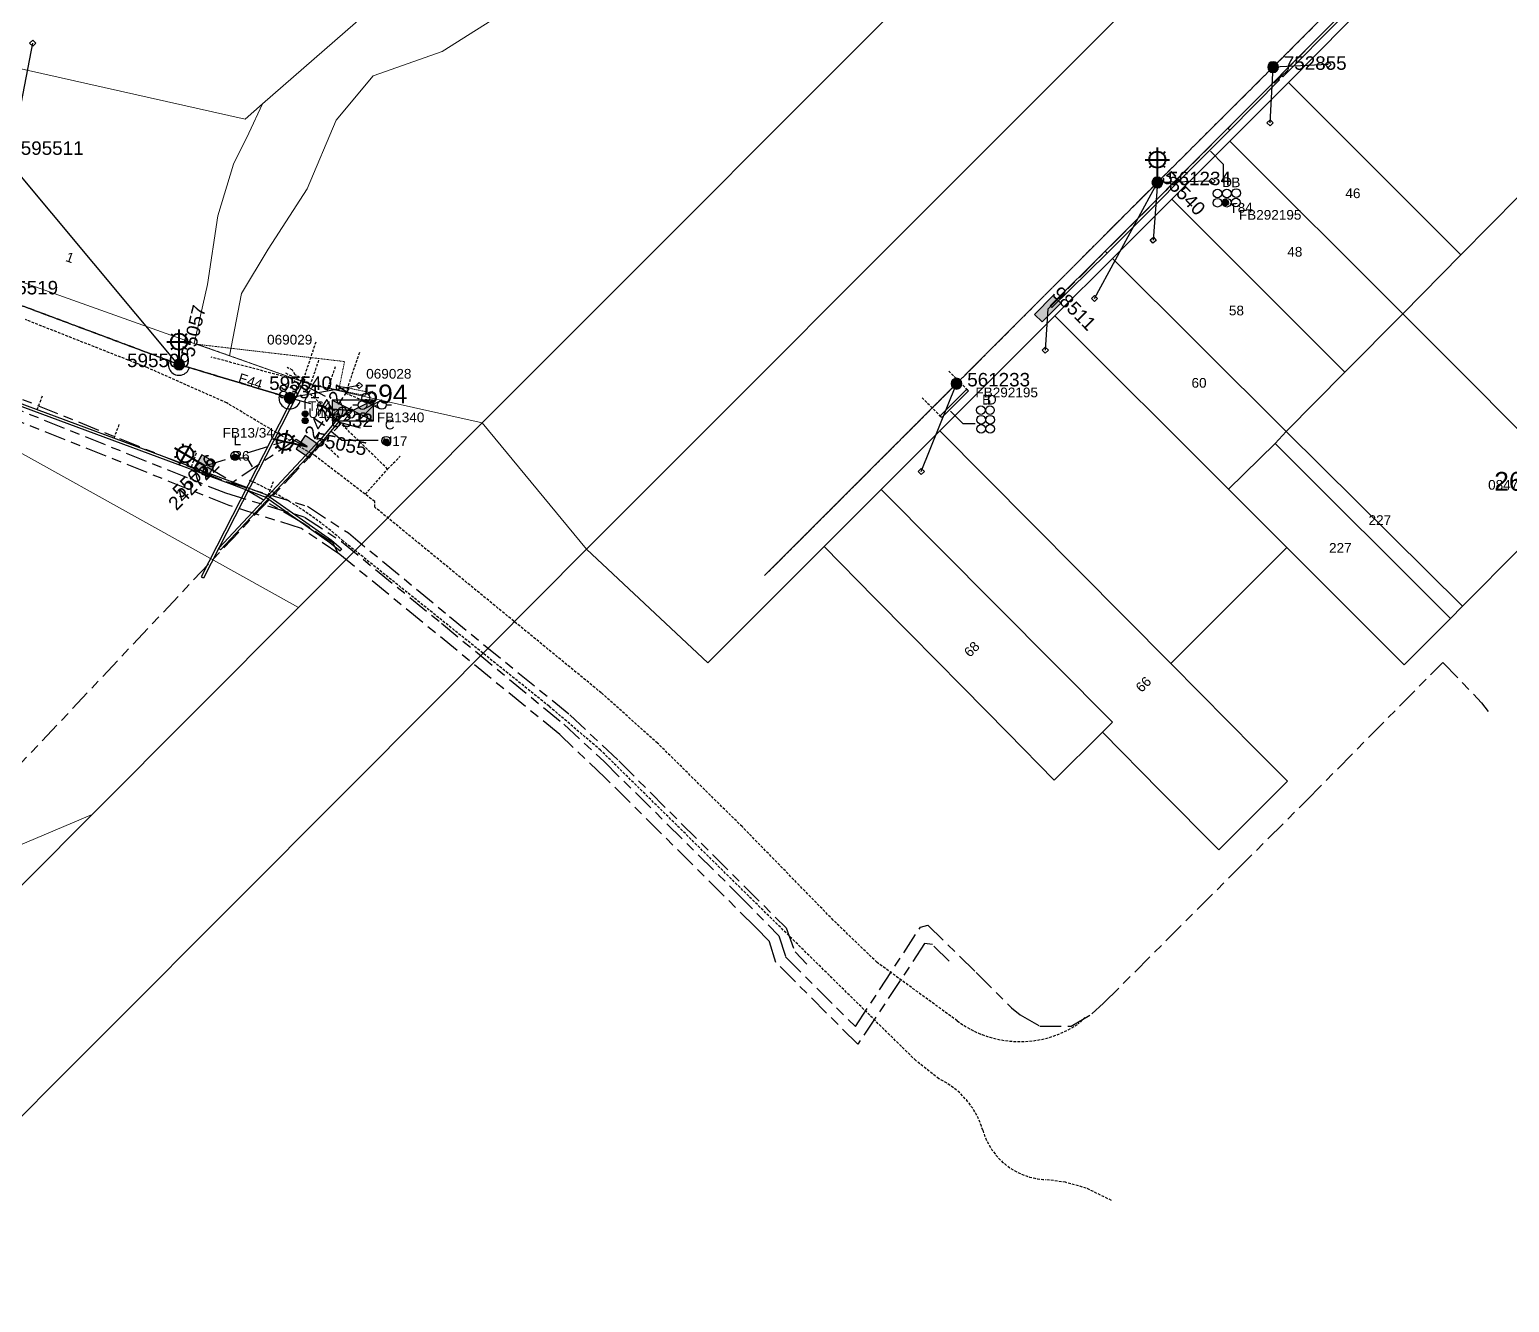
# Model space of a CAD drawing. Header units: metres. Extents: x 311347 to 316656, y 6252667 to 6255486.
# Drawn here: x 314381.4 to 314656, y 6254221.5 to 6254457.7 of the extents above; entities that cross this region are included whole.
import ezdxf
from ezdxf.enums import TextEntityAlignment as Align

# ---------------------------------------------------------------- set-up
doc = ezdxf.new("R2010")
doc.units = ezdxf.units.M
for name, pattern in [('Cable Exist OH', [1, 1, 0]), ('Cable Exist UG', [8.2, 4, -1.2, 1.8, -1.2]), ('DASHED', [0.75, 0.5, -0.25]), ('HIDDEN', [0.375, 0.25, -0.125]), ('HIDDEN2', [0.1875, 0.125, -0.0625])]:
    doc.linetypes.add(name, pattern=pattern)
doc.layers.get('0').update_dxf_attribs({"color": 6})
for name, color, linetype, lineweight in [('Cadastre Buildings_SP_EXT', 9, 'Continuous', 5), ('Cadastre Land Parcels_SP_EXT', 9, 'Continuous', 5), ('Cadastre Other Property_SP_EXT', 9, 'HIDDEN', 5), ('Cadastre Roads_SP_EXT', 7, 'Continuous', 5)]:
    doc.layers.add(name, color=color, linetype=linetype, lineweight=lineweight)
for name, color, linetype in [('Duct_SP_EXT', 7, 'Continuous'), ('Equip_HV_EXT', 7, 'Continuous'), ('Equip_LV_EXT', 7, 'Continuous'), ('Equip_SP_SL_EXT', 7, 'Continuous'), ('Mains_HV_EXT', 7, 'Continuous'), ('Mains_LV_EXT', 7, 'Continuous'), ('Mains_SL_EXT', 7, 'Continuous'), ('Services_SP_EXT', 7, 'Continuous'), ('Sub_SP_EXT', 7, 'Continuous'), ('SupportsOH_SP_TR_HV_LV_SL_EXT', 7, 'Continuous'), ('SupportsUG_SP_LV_EXT', 7, 'Continuous'), ('SupportsUG_SP_LV_SL_EXT', 7, 'Continuous'), ('Trench_SP_EXT', 7, 'Continuous')]:
    doc.layers.add(name, color=color, linetype=linetype)
doc.layers.add('UNKNOWN_FEATURES', color=1, linetype='DASHED', plot=False)
doc.styles.add('COLUMN_LABEL', font='arial.ttf')
doc.styles.add('iecARIAL', font='arial.ttf', dxfattribs={"height": 2})
doc.styles.add('POLE_LABEL', font='arial.ttf')
doc.styles.get("Standard").update_dxf_attribs({"font": 'arial.ttf'})
doc.styles.add('SWITCH_LABEL', font='arial.ttf', dxfattribs={"height": 2.5})

# ---------------------------------------------------------------- blocks, each defined once
blk = doc.blocks.new('SUB_PADMOUNT_EXT')
for points in [[(0, 0), (-3.84, 1.92), (-3.84, -1.92)], [(0, 0), (3.84, 1.92), (3.84, -1.92)]]:
    blk.add_hatch(color=256).paths.add_polyline_path(points)
for p, q in [((3.84, 1.92), (-3.84, -1.92)), ((-3.84, 1.92), (3.84, -1.92))]:
    blk.add_line(p, q)
blk.add_lwpolyline([(-3.84, -1.92), (3.84, -1.92), (3.84, 1.92), (-3.84, 1.92)], close=True)
for tag, height, flags, p in [('ASSET_NUM', 3.5, 8, (2, 2)), ('STREET_CODE', 0.2, 9, (1.5, 0)), ('CONSTRUCTED_VOLTAGE', 0.2, 9, (1.5, -0.2)), ('OPERATING_VOLTAGE', 0.2, 9, (1.5, -0.6)), ('ORIENTATION', 0.2, 9, (1.5, -0.8)), ('OWNED_BY', 0.2, 9, (1.5, -1)), ('OPERATED_BY', 0.2, 9, (1.5, -1.2)), ('SECONDARY_VOLTAGE', 0.2, 9, (1.5, -1.6)), ('STATE', 0.2, 9, (1.5, -1.8)), ('SUBSTATION_TYPE', 0.2, 9, (1.5, -2.2)), ('NO_PHASES', 0.2, 9, (1.5, -0.4)), ('MAINTAINED_BY', 0.2, 9, (1.5, -1.4)), ('PARENT', 0.2, 9, (1.5, -2)), ('USAGE', 0.2, 9, (1.5, -2.4)), ('LEGEND', 0.2, 9, (1.5, -2.6)), ('LOCATION', 0.2, 9, (1.5, -2.8)), ('STREETNAME', 0.2, 9, (1.5, -3)), ('SUBURB', 0.2, 9, (1.5, -3.2)), ('Z', 0.2, 1, (1.5, -3.6)), ('NOTES', 0.2, 9, (1.5, -3.4))]:
    blk.add_attdef(tag, text='', height=height, dxfattribs=dict(flags=flags)).set_placement(p, align=Align.MIDDLE_LEFT)
blk = doc.blocks.new('COLUMN_EXT')
blk.add_hatch(color=256).paths.add_polyline_path([(-1.49, 1.48), (-1.49, -1.49), (1.48, -1.49), (1.48, 1.48)])
blk.add_lwpolyline([(-1.49, -1.49), (1.48, -1.49), (1.48, 1.48), (-1.49, 1.48)], close=True)
for tag, height, style, flags, p in [('ASSET_NUM', 2.5, 'COLUMN_LABEL', 8, (2, 2)), ('STRUCTURE_PLANT_NUMBER', 0.2, 'POLE_LABEL', 9, (1.81, 0.03)), ('STREET_CODE', 0.2, 'COLUMN_LABEL', 9, (1.81, -0.2))]:
    blk.add_attdef(tag, text='', height=height, dxfattribs=dict(style=style, flags=flags)).set_placement(p, align=Align.MIDDLE_LEFT)
at = {"flags": 1}
blk.add_attdef('Z', (1.81, -2.35), '', height=0.2, dxfattribs=at)
at = {"flags": 9}
for tag, p in [('COLUMN_TYPE', (1.81, -0.4)), ('OWNED_BY', (1.81, -0.6)), ('STATE', (1.81, -0.8)), ('USAGE', (1.81, -1)), ('STREETNAME', (1.81, -1.6)), ('SUBURB', (1.81, -1.8)), ('LEGEND', (1.81, -1.2)), ('LOCATION', (1.81, -1.4)), ('NOTES', (1.81, -2))]:
    blk.add_attdef(tag, text='', height=0.2, dxfattribs=at).set_placement(p, align=Align.MIDDLE_LEFT)
blk = doc.blocks.new('PILLAR_EXT')
blk.add_hatch(color=256).paths.add_polyline_path([(-2.475, 0.99), (-2.475, -0.99), (2.475, -0.99), (2.475, 0.99)])
blk.add_lwpolyline([(-2.475, -0.99), (2.475, -0.99), (2.475, 0.99), (-2.475, 0.99)], close=True)
at = {"style": 'iecARIAL', "flags": 8}
blk.add_attdef('ASSET_NUM', (1.5, 3.5), '', height=2.5, dxfattribs=at)
for tag, p, flags in [('OWNED_BY', (0, -0.2), 9), ('STATE', (0, -0.4), 9), ('SUPPORT_TYPE', (0, -0.6), 9), ('STREETNAME', (0, -1.8), 9), ('SUBURB', (0, -2), 1), ('USAGE', (0, -0.8), 9), ('LEGEND', (0, -1), 9), ('LOCATION', (0, -1.2), 9), ('NOTES', (0, -1.4), 9), ('PARENT', (0, -1.6), 9)]:
    blk.add_attdef(tag, p, '', height=0.2, dxfattribs=dict(flags=flags))
blk = doc.blocks.new('DUCT_EXT')
blk.add_circle((0, 0.8), 0.8)
at = {"flags": 1}
blk.add_attdef('Z', (0, 0), '', height=0.2, dxfattribs=at)
at = {"flags": 9}
for tag, p in [('DUCT_CODE', (0, 0)), ('XSECT_TYPE', (0, -0.2)), ('STATE', (0, -0.6)), ('FB_REFERENCE', (0, -0.4)), ('NOTES', (0, -0.8))]:
    blk.add_attdef(tag, text='', height=0.2, dxfattribs=at).set_placement(p, align=Align.MIDDLE_LEFT)
blk = doc.blocks.new('SL_LANTERN_EXT')
at = {"lineweight": 40}
for p, q in [((-1.46, 5.68), (-1.06, 5.28)), ((0, 1.97), (0, 6.47)), ((1.46, 5.68), (1.06, 5.28)), ((-2.25, 4.22), (2.25, 4.22)), ((-1.46, 2.76), (-1.06, 3.16)), ((1.46, 2.76), (1.06, 3.16)), ((0, 0), (0, 2.72))]:
    blk.add_line(p, q, dxfattribs=at)
blk.add_circle((0, 4.22), 1.5, dxfattribs=at)
at = {"style": 'iecARIAL', "flags": 8}
blk.add_attdef('ASSET_NUM', (1.5, 1.5), '', height=2.5, dxfattribs=at)
for tag, p, height, flags in [('OPERATING_VOLTAGE', (0.98, -1.65), 0.2, 9), ('ORIENTATION', (0.98, -1.85), 0.2, 9), ('OWNED_BY', (0.98, -2.05), 0.2, 9), ('STATE', (0.98, -2.25), 0.2, 9), ('CONSTRUCTED_VOLTAGE', (0.98, -0.65), 0.2, 9), ('CONTROL_TYPE', (0.98, -0.85), 0.2, 9), ('LANTERN_PURPOSE', (0.98, -1.05), 0.2, 9), ('LANTERN_TYPE', (0.98, -1.25), 0.2, 9), ('NO_PHASES', (0.98, -1.45), 0.2, 9), ('USAGE', (0.98, -2.45), 0.2, 9), ('CEXIST', (0.98, -2.65), 0.2, 9), ('CNEW', (0.98, -2.85), 0.2, 9), ('LNUMBER', (2.18, -3.25), 2.5, 8), ('CNUMBER', (0.98, -3.05), 0.2, 9), ('CREMOVE', (0.98, -3.25), 0.2, 9), ('CREPLACE', (0.98, -3.45), 0.2, 9), ('LKINGHEIGHT', (0.98, -3.65), 0.2, 9), ('LBRACKET', (0.98, -3.85), 0.2, 9), ('LBRACKETVOCAB', (0.98, -4.05), 0.2, 9), ('LCATEGORY', (0.98, -4.25), 0.2, 9), ('LCHARGE1', (0.98, -4.45), 0.2, 9), ('LCHARGE1PERCENT', (0.98, -4.65), 0.2, 9), ('LCHARGE2', (0.98, -4.85), 0.2, 9), ('LCHARGE2PERCENT', (0.98, -5.05), 0.2, 9), ('LCHARGE3', (0.98, -5.25), 0.2, 9), ('LCHARGE3PERCENT', (0.98, -5.45), 0.2, 9), ('LEXIST', (0.98, -5.65), 0.2, 9), ('LLAMP', (0.98, -5.85), 0.2, 9), ('LLAMPVOCAB', (0.98, -6.05), 0.2, 9), ('LMAST', (0.98, -6.25), 0.2, 9), ('LMASTVOCAB', (0.98, -6.45), 0.2, 9), ('LNEW', (0.98, -6.65), 0.2, 9), ('LANTNUMBER', (0.98, -6.85), 0.2, 9), ('LOUTREACH', (0.98, -7.25), 0.2, 9), ('LOUTREACHVOCAB', (0.98, -7.45), 0.2, 9), ('LRATECODE', (0.98, -7.65), 0.2, 9), ('LREMOVE', (0.98, -7.85), 0.2, 9), ('LREPLACE', (0.98, -8.05), 0.2, 9), ('LTYPE', (0.98, -8.25), 0.2, 9), ('STREETNAME', (0.98, -9.25), 0.2, 9), ('SUBURB', (0.98, -9.45), 0.2, 1), ('LTYPEVOCAB', (0.98, -8.45), 0.2, 9), ('LEGEND', (0.98, -8.65), 0.2, 9), ('LOCATION', (0.98, -8.85), 0.2, 9), ('NOTES', (0.98, -9.05), 0.2, 9)]:
    blk.add_attdef(tag, p, '', height=height, dxfattribs=dict(flags=flags))
blk = doc.blocks.new('CCP_EXT')
blk.add_wipeout([(0, 0.57), (0.57, 0), (0, -0.57), (-0.57, 0)])
blk.add_lwpolyline([(-0.57, 0), (0, 0.57), (0.57, 0), (0, -0.57), (-0.57, 0)])
at = {"flags": 1}
blk.add_attdef('Z', (0, 0), '', height=0.2, dxfattribs=at)
at = {"flags": 9}
for tag, p in [('CCP_TYPE', (0, 0)), ('CONSTRUCTED_VOLTAGE', (0, -0.2)), ('OPERATING_VOLTAGE', (0, -0.6)), ('ORIENTATION', (0, -0.8)), ('OWNED_BY', (0, -1)), ('STATE', (0, -1.8)), ('NO_PHASES', (0, -0.4)), ('USAGE', (0, -1.2)), ('LEGEND', (0, -1.4)), ('LIFE_SUPPORT', (0, -1.6)), ('NOTES', (0, -2))]:
    blk.add_attdef(tag, text='', height=0.2, dxfattribs=at).set_placement(p, align=Align.MIDDLE_LEFT)
blk = doc.blocks.new('POLE_EXT')
blk.add_hatch(color=256).paths.add_polyline_path([(-1, 0, 1), (1, 0, 1)])
blk.add_lwpolyline([(-1, 0, 1), (1, 0, 1)], format="xyb", close=True)
for tag, height, flags, p in [('pNumber', 2.5, 8, (-17.84, 2.07)), ('OWNED_BY', 0.2, 9, (1.35, -0.4)), ('SPECIAL_USE', 0.2, 9, (1.35, -0.8)), ('STATE', 0.2, 9, (1.35, -1)), ('cLV', 0.2, 9, (1.35, -1.4)), ('hDepth', 0.2, 9, (1.35, -1.6)), ('hDia', 0.2, 9, (1.35, -1.8)), ('cHV', 0.2, 9, (1.35, -2)), ('PARENT', 0.2, 9, (1.35, -0.6)), ('USAGE', 0.2, 9, (1.35, -1.2)), ('LBRACKET', 0.2, 9, (1.35, -2.2)), ('LExisting', 0.2, 9, (1.35, -2.4)), ('LANTNUMBER', 0.2, 9, (1.35, -2.6)), ('LOther', 0.2, 9, (1.35, -2.8)), ('cLinedev', 0.2, 9, (1.35, -3.4)), ('pExisting', 0.2, 9, (1.35, -3.8)), ('pFooting', 0.2, 9, (1.35, -4.4)), ('pNew', 0.2, 9, (1.35, -4.6)), ('pRelocate', 0.2, 9, (1.35, -5)), ('pRemove', 0.2, 9, (1.35, -5.2)), ('pReplace', 0.2, 9, (1.35, -5.4)), ('LRemove', 0.2, 9, (1.35, -3)), ('LEGEND', 0.2, 9, (1.35, -3.2)), ('LOCATION', 0.2, 9, (1.35, -3.6)), ('PFNUMBER', 0.2, 9, (1.35, -4)), ('NEWPFNUMBER', 0.2, 9, (1.35, -4.2)), ('pStay', 0.2, 9, (1.35, -5.6)), ('pType', 0.2, 9, (1.35, -5.8)), ('cspan', 0.2, 9, (1.35, -6)), ('STREETNAME', 0.2, 9, (1.35, -6.2)), ('SUBURB', 0.2, 9, (1.35, -6.4)), ('OPERATED_BY', 0.2, 9, (1.36, -7.01)), ('NOTES', 0.2, 9, (1.35, -6.6)), ('MAINTAINED_BY', 0.2, 9, (1.36, -6.81))]:
    blk.add_attdef(tag, text='', height=height, dxfattribs=dict(flags=flags)).set_placement(p, align=Align.MIDDLE_LEFT)
at = {"style": 'POLE_LABEL'}
for tag, height, flags, p in [('ASSET_NUM', 2.5, 8, (2, 2)), ('STRUCTURE_PLANT_NUMBER', 0.2, 9, (1.35, 0.03)), ('STREET_CODE', 0.2, 9, (1.35, -0.2))]:
    blk.add_attdef(tag, text='', height=height, dxfattribs=dict(at, flags=flags)).set_placement(p, align=Align.MIDDLE_LEFT)
at = {"flags": 1}
blk.add_attdef('Z', (1.35, -7.33), '', height=0.2, dxfattribs=at)
blk = doc.blocks.new('LV_UG_DFUSE_CLOSED_EXT')
for points in [[(1, 0), (0, 0)], [(5.04, 0.73), (2.16, -0.72)], [(5.05, -0.71), (2.16, 0.72)], [(6.2, 0.01), (7.2, 0.01)]]:
    blk.add_lwpolyline(points)
for centre in [(1.8, 0), (5.4, 0.01)]:
    blk.add_circle(centre, 0.8)
at = {"flags": 9}
for tag, p in [('ACTUAL_STATUS', (0, 0)), ('CONSTRUCTED_VOLTAGE', (0, -0.2)), ('OPERATING_VOLTAGE', (0, -0.6)), ('ORIENTATION', (0, -0.8)), ('STATE', (0, -1)), ('SWITCH_TYPE', (0, -1.2)), ('NO_PHASES', (0, -0.4)), ('USAGE', (0, -1.4)), ('NOTES', (0, -1.6))]:
    blk.add_attdef(tag, text='', height=0.2, dxfattribs=at).set_placement(p, align=Align.MIDDLE_LEFT)
at = {"flags": 1}
blk.add_attdef('Z', (0, 0), '', height=0.2, dxfattribs=at)
blk = doc.blocks.new('SWG_HOLEC_SU_EXT')
blk.add_line((1.8, -2), (5.8, -2))
for points in [[(1, 0), (0, 0)], [(6.6, 0), (7.6, 0)]]:
    blk.add_lwpolyline(points)
for points in [[(1.8, -0.8, 1), (1.8, 0.8, 1)], [(5.8, -0.8, 1), (5.8, 0.8, 1)]]:
    blk.add_lwpolyline(points, format="xyb", close=True)
at = {"style": 'SWITCH_LABEL', "flags": 8}
blk.add_attdef('ASSET_NUM', text='', height=2.5, rotation=179.9544, dxfattribs=at).set_placement((-2.4, 0), align=Align.MIDDLE_LEFT)
at = {"flags": 1}
blk.add_attdef('Z', (0, 0), '', height=0.2, dxfattribs=at)
at = {"flags": 9}
for tag, p in [('ACTUAL_STATUS', (0, -0.4)), ('CONSTRUCTED_VOLTAGE', (0, -0.6)), ('OPERATING_VOLTAGE', (0, -1)), ('ORIENTATION', (0, -1.2)), ('OWNED_BY', (0, -1.4)), ('STATE', (0, -1.8)), ('SWITCH_TYPE', (0, -2)), ('STREETNAME', (0, -2.6)), ('SUBURB', (0, -2.8)), ('NO_PHASES', (0, -0.8)), ('PARENT', (0, -1.6)), ('USAGE', (0, -2.2)), ('LOCATION', (0, -2.4)), ('NOTES', (0, -3))]:
    blk.add_attdef(tag, text='', height=0.2, dxfattribs=at).set_placement(p, align=Align.MIDDLE_LEFT)
at = {"style": 'SWITCH_LABEL', "flags": 9}
blk.add_attdef('STREET_CODE', text='', height=0.2, dxfattribs=at).set_placement((0, -0.2), align=Align.MIDDLE_LEFT)
blk = doc.blocks.new('CABLE_LARGE_EXT')
h = blk.add_hatch(color=256)
edge = h.paths.add_edge_path()
edge.add_arc((0, 0.55), 0.55, 0, 360)
blk.add_circle((0, 0.55), 0.55)
at = {"flags": 1}
blk.add_attdef('Z', (0, 0), '', height=0.2, dxfattribs=at)
at = {"flags": 9}
for tag, p in [('COND_CODE', (0, 0)), ('STATE', (0, -0.4)), ('XSECT_SIZE', (0, -0.6)), ('FB_REFERENCE', (0, -0.2)), ('NOTES', (0, -0.8))]:
    blk.add_attdef(tag, text='', height=0.2, dxfattribs=at).set_placement(p, align=Align.MIDDLE_LEFT)

msp = doc.modelspace()

# ---------------------------------------------------------------- linework, layer by layer
at = {"layer": 'Cadastre Buildings_SP_EXT', "linetype": 'Continuous'}
for points in [[(314636.18, 6254404.9), (314668.76, 6254372.29), (314679.55, 6254383.14), (314683.16, 6254386.76), (314685.67, 6254389.13), (314688.22, 6254391.46), (314690.8, 6254393.74), (314657.73, 6254426.72), (314646.97, 6254415.83), (314636.18, 6254404.9)], [(314614.59, 6254383.09), (314647.26, 6254350.63), (314658, 6254361.44), (314668.76, 6254372.29), (314636.18, 6254404.9), (314625.45, 6254394.06), (314614.59, 6254383.09)]]:
    msp.add_lwpolyline(points, close=True, dxfattribs=at)
at = {"layer": 'Cadastre Land Parcels_SP_EXT', "linetype": 'Continuous'}
for points in [[(314813.06, 6254689.95), (314810.54, 6254730.8), (314794.72, 6254715.05), (314782.28, 6254702.53), (314769.01, 6254690.52), (314737.72, 6254658.72), (314700.82, 6254621.22), (314668.05, 6254588.01), (314640.28, 6254560.05), (314558.11, 6254477.54), (314465.42, 6254384.65), (314484.77, 6254361.22), (314813.06, 6254689.95)], [(314367.39, 6254453.2), (314372.08, 6254452.11), (314421.44, 6254441.03), (314424.66, 6254443.85), (314473.97, 6254486.91), (314482.49, 6254494.49), (314479.61, 6254495.14), (314474.88, 6254496.27), (314473.58, 6254496.49), (314459.29, 6254499.71), (314428.36, 6254506.67), (314408.84, 6254511.06), (314381.41, 6254517.32), (314367.39, 6254453.2)], [(314558.11, 6254477.54), (314493.15, 6254492.1), (314492.3, 6254492.29), (314488.85, 6254483.82), (314483.12, 6254473.46), (314470.73, 6254461.63), (314457.95, 6254453.59), (314445.16, 6254449.05), (314438.28, 6254440.86), (314432.92, 6254428.12), (314425.72, 6254416.92), (314420.74, 6254408.69), (314418.54, 6254397.11), (314433.56, 6254391.81), (314465.42, 6254384.65), (314558.11, 6254477.54)], [(314372.08, 6254452.11), (314367.39, 6254453.2), (314359.69, 6254418.01), (314364.25, 6254416.38), (314411.99, 6254399.43), (314414.41, 6254410.34), (314416.34, 6254423.09), (314419.24, 6254432.65), (314422.12, 6254438.41), (314424.66, 6254443.85), (314421.44, 6254441.03), (314372.08, 6254452.11)], [(314646.97, 6254415.83), (314614.97, 6254447.86), (314604.09, 6254436.94), (314636.18, 6254404.9), (314646.97, 6254415.83)], [(314636.18, 6254404.9), (314604.09, 6254436.94), (314593.35, 6254426.17), (314625.45, 6254394.06), (314636.18, 6254404.9)], [(314625.45, 6254394.06), (314593.35, 6254426.17), (314582.37, 6254415.15), (314614.59, 6254383.09), (314625.45, 6254394.06)], [(314614.59, 6254383.09), (314582.37, 6254415.15), (314571.66, 6254404.56), (314603.85, 6254372.34), (314612.51, 6254380.85), (314614.59, 6254383.09)], [(314593.18, 6254339.99), (314550.3, 6254383.21), (314539.43, 6254372.33), (314582.34, 6254329.16), (314580.47, 6254327.28), (314591.18, 6254316.37), (314602.06, 6254305.44), (314614.79, 6254318.16), (314608.94, 6254324.07), (314603.78, 6254329.23), (314598.52, 6254334.59), (314593.18, 6254339.99)], [(314647.26, 6254350.63), (314614.59, 6254383.09), (314612.51, 6254380.85), (314645.06, 6254348.35), (314647.26, 6254350.63)], [(314645.06, 6254348.35), (314612.51, 6254380.85), (314603.85, 6254372.34), (314614.69, 6254361.54), (314636.44, 6254339.75), (314645.06, 6254348.35)], [(314580.47, 6254327.28), (314582.34, 6254329.16), (314539.43, 6254372.33), (314528.84, 6254361.73), (314538.21, 6254352.22), (314544.72, 6254345.61), (314554.5, 6254335.66), (314562.9, 6254327.13), (314571.53, 6254318.35), (314580.47, 6254327.28)]]:
    msp.add_lwpolyline(points, close=True, dxfattribs=at)
for points in [[(314368.27, 6254301.57), (314393.05, 6254311.97), (314431.3, 6254350.38), (314431.3, 6254350.38), (314350.18, 6254395.59)], [(314345.4, 6254221.46), (314420.24, 6254296.39), (314420.24, 6254296.39), (314457.39, 6254333.71), (314484.77, 6254361.22), (314465.42, 6254384.65), (314431.3, 6254350.38), (314393.05, 6254311.97), (314308.94, 6254227.48)]]:
    msp.add_lwpolyline(points, dxfattribs=at)
at = {"layer": 'Cadastre Other Property_SP_EXT', "linetype": 'HIDDEN2'}
msp.add_lwpolyline([(314412.6, 6254399.24), (314433.54, 6254391.81), (314438.78, 6254390.74), (314439.87, 6254396.05), (314412.6, 6254399.24)], close=True, dxfattribs=at)
at = {"layer": 'Duct_SP_EXT'}
for p, q in [((314613.59, 6254449.23), (314613.76, 6254449.06)), ((314613.93, 6254448.89), (314613.76, 6254449.06)), ((314613.01, 6254448.65), (314613.18, 6254448.48)), ((314613.35, 6254448.31), (314613.18, 6254448.48)), ((314603.75, 6254439.35), (314603.75, 6254439.35)), ((314603.75, 6254439.35), (314603.92, 6254439.18)), ((314603.75, 6254439.35), (314603.92, 6254439.18)), ((314604.09, 6254439.01), (314603.92, 6254439.18)), ((314604.09, 6254439.01), (314603.92, 6254439.18)), ((314604.09, 6254439.01), (314604.09, 6254439.01)), ((314581, 6254416.53), (314581.17, 6254416.36)), ((314581.34, 6254416.19), (314581.17, 6254416.36)), ((314570.76, 6254406.4), (314570.93, 6254406.23)), ((314571.1, 6254406.06), (314570.93, 6254406.23)), ((314349.07, 6254399.64), (314413.53, 6254375.76)), ((314348.9, 6254399.19), (314413.36, 6254375.31)), ((314432.09, 6254392.89), (314413.28, 6254356.08)), ((314432.52, 6254392.67), (314413.7, 6254355.86)), ((314432.09, 6254392.89), (314432.31, 6254392.78)), ((314432.52, 6254392.67), (314432.31, 6254392.78)), ((314550.34, 6254385.98), (314555.29, 6254390.93)), ((314550.68, 6254385.64), (314555.63, 6254390.59)), ((314555.29, 6254390.93), (314555.46, 6254390.76)), ((314555.63, 6254390.59), (314555.46, 6254390.76)), ((314550.34, 6254385.98), (314550.51, 6254385.81)), ((314550.68, 6254385.64), (314550.51, 6254385.81)), ((314438.49, 6254385.27), (314435.31, 6254381.5)), ((314438.86, 6254384.97), (314435.68, 6254381.19)), ((314438.49, 6254385.27), (314438.67, 6254385.12)), ((314438.86, 6254384.97), (314438.67, 6254385.12)), ((314416.51, 6254361.43), (314435.32, 6254381.51)), ((314416.86, 6254361.11), (314435.67, 6254381.18)), ((314435.31, 6254381.5), (314435.49, 6254381.34)), ((314435.32, 6254381.51), (314435.49, 6254381.34)), ((314435.67, 6254381.18), (314435.49, 6254381.34)), ((314435.68, 6254381.19), (314435.49, 6254381.34)), ((314413.36, 6254375.31), (314413.45, 6254375.54)), ((314413.36, 6254375.31), (314413.45, 6254375.54)), ((314413.36, 6254375.31), (314418.87, 6254373.27)), ((314413.53, 6254375.76), (314413.45, 6254375.54)), ((314413.53, 6254375.76), (314413.45, 6254375.54)), ((314413.53, 6254375.76), (314419.04, 6254373.72)), ((314418.87, 6254373.27), (314418.95, 6254373.5)), ((314418.87, 6254373.27), (314418.95, 6254373.5)), ((314418.87, 6254373.27), (314425.24, 6254370.91)), ((314419.04, 6254373.72), (314418.95, 6254373.5)), ((314419.04, 6254373.72), (314418.95, 6254373.5)), ((314419.04, 6254373.72), (314425.47, 6254371.34)), ((314425.24, 6254370.91), (314425.36, 6254371.12)), ((314425.24, 6254370.91), (314437.14, 6254362.5)), ((314425.47, 6254371.34), (314425.36, 6254371.12)), ((314425.47, 6254371.34), (314437.43, 6254362.88)), ((314416.51, 6254361.43), (314416.69, 6254361.27)), ((314416.86, 6254361.11), (314416.69, 6254361.27)), ((314437.14, 6254362.5), (314437.28, 6254362.69)), ((314437.14, 6254362.5), (314439.02, 6254360.94)), ((314437.43, 6254362.88), (314437.28, 6254362.69)), ((314437.43, 6254362.88), (314439.32, 6254361.31)), ((314439.02, 6254360.94), (314439.17, 6254361.12)), ((314439.32, 6254361.31), (314439.17, 6254361.12)), ((314413.28, 6254356.08), (314413.49, 6254355.97)), ((314413.7, 6254355.86), (314413.49, 6254355.97))]:
    msp.add_line(p, q, dxfattribs=at)
for points in [[(314602.96, 6254429.3), (314602.96, 6254432.64), (314600.52, 6254435.12)], [(314432.54, 6254387.22), (314432.54, 6254388.89), (314433.56, 6254390.85)], [(314556.87, 6254384.47), (314554.62, 6254384.47), (314552.27, 6254386.82)], [(314446.12, 6254381.37), (314439.36, 6254381.37), (314437.38, 6254383.05)], [(314420.3, 6254378.19), (314421.76, 6254378.19), (314422.71, 6254376.51)]]:
    msp.add_lwpolyline(points, dxfattribs=at)
at = {"layer": 'Mains_HV_EXT', "linetype": 'Cable Exist OH'}
msp.add_lwpolyline([(314429.7, 6254389.29), (314409.17, 6254395.51), (314373.06, 6254409.01), (314334.69, 6254424.14), (314334.67, 6254424.15)], dxfattribs=at)
at = {"layer": 'Mains_HV_EXT', "linetype": 'Cable Exist UG'}
for points in [[(314429.7, 6254389.29), (314437.71, 6254387.23)], [(314437.71, 6254387.23), (314441.38, 6254386.98)], [(314439.74, 6254385.14), (314441.38, 6254386.98)], [(314361.28, 6254301.79), (314439.74, 6254385.14)]]:
    msp.add_lwpolyline(points, dxfattribs=at)
at = {"layer": 'Mains_LV_EXT', "linetype": 'Cable Exist OH'}
for points in [[(314409.17, 6254395.51), (314373.06, 6254409.01), (314334.69, 6254424.14)], [(314409.17, 6254395.51), (314429.7, 6254389.29)]]:
    msp.add_lwpolyline(points, dxfattribs=at)
at = {"layer": 'Mains_LV_EXT', "linetype": 'Continuous'}
for points in [[(314407.29, 6254396.21, 1.03357), (314411.08, 6254394.93)], [(314427.79, 6254389.87, 1.028667), (314431.64, 6254388.77)]]:
    msp.add_lwpolyline(points, format="xyb", dxfattribs=at)
at = {"layer": 'Mains_LV_EXT', "linetype": 'Cable Exist UG'}
msp.add_lwpolyline([(314429.7, 6254389.29), (314436.85, 6254387.35), (314441.38, 6254386.98)], dxfattribs=at)
at = {"layer": 'Mains_SL_EXT', "linetype": 'Cable Exist OH'}
msp.add_lwpolyline([(314373.06, 6254409.01), (314409.17, 6254395.51)], dxfattribs=at)
at = {"layer": 'Mains_SL_EXT', "linetype": 'Cable Exist UG'}
for points in [[(314413.94, 6254376.72), (314430.05, 6254381.66), (314432.92, 6254380.23)], [(314438.6, 6254360.54), (314437.76, 6254362.34), (314431.99, 6254366.12), (314413.94, 6254376.72)]]:
    msp.add_lwpolyline(points, dxfattribs=at)
at = {"layer": 'Trench_SP_EXT', "linetype": 'Cable Exist UG'}
for points in [[(314612.32, 6254447.68), (314614.9, 6254450.14)], [(314433.09, 6254391.28), (314436.25, 6254389.63)], [(314432.94, 6254380.27), (314430.89, 6254381.61), (314418.95, 6254373.5)], [(314413.94, 6254376.72), (314413.48, 6254375.52)]]:
    msp.add_lwpolyline(points, dxfattribs=at)
msp.add_lwpolyline([(314438.67, 6254385.12, 0.376497), (314439.09, 6254388.49)], format="xyb", dxfattribs=at)
at = {"layer": 'UNKNOWN_FEATURES'}
for points in [[(314432.29, 6254392.85), (314434.58, 6254399.7)], [(314432.09, 6254392.33), (314428.81, 6254393.94)], [(314432.31, 6254392.78), (314430.71, 6254393.56), (314430.2, 6254394.46), (314429.24, 6254394.93)], [(314435.05, 6254396.29), (314433.33, 6254391.27)], [(314438.13, 6254395.1), (314437.19, 6254392.35), (314436.57, 6254390.51)], [(314555.46, 6254390.76), (314551.97, 6254394.28)], [(314383.75, 6254389.64), (314382.74, 6254386.91)], [(314550.51, 6254385.81), (314547.02, 6254389.33)], [(314438.67, 6254385.12), (314441.23, 6254387.73)], [(314398.01, 6254384.36), (314397, 6254381.63)], [(314435.71, 6254381.22), (314438.85, 6254378.17)], [(314412.35, 6254379.04), (314411.34, 6254376.32)], [(314447.86, 6254376.1), (314450.17, 6254378.47)], [(314426.61, 6254373.76), (314425.6, 6254371.03)]]:
    msp.add_lwpolyline(points, dxfattribs=at)

# ---------------------------------------------------------------- block references
at = {"layer": 'Duct_SP_EXT', "rotation": 269.9999999999998}
for name, p in [('DUCT_EXT', (314601.04, 6254427.23)), ('DUCT_EXT', (314602.74, 6254427.23)), ('DUCT_EXT', (314604.5, 6254427.32)), ('DUCT_EXT', (314601.04, 6254425.53)), ('DUCT_EXT', (314602.74, 6254425.53)), ('CABLE_LARGE_EXT', (314602.74, 6254425.53)), ('DUCT_EXT', (314604.44, 6254425.56))]:
    msp.add_blockref(name, p, dxfattribs=at)
at = {"layer": 'Duct_SP_EXT'}
for name, p in [('CABLE_LARGE_EXT', (314432.56, 6254385.79)), ('CABLE_LARGE_EXT', (314432.56, 6254384.54)), ('DUCT_EXT', (314557.91, 6254386.22)), ('DUCT_EXT', (314557.96, 6254384.46)), ('DUCT_EXT', (314559.61, 6254386.22)), ('DUCT_EXT', (314559.66, 6254384.46)), ('DUCT_EXT', (314557.96, 6254382.76)), ('DUCT_EXT', (314559.66, 6254382.76)), ('DUCT_EXT', (314447.6, 6254380.56)), ('CABLE_LARGE_EXT', (314447.6, 6254380.56)), ('DUCT_EXT', (314419.54, 6254377.73)), ('CABLE_LARGE_EXT', (314419.54, 6254377.73))]:
    msp.add_blockref(name, p, dxfattribs=at)
at = {"layer": 'Equip_LV_EXT'}
msp.add_blockref('LV_UG_DFUSE_CLOSED_EXT', (314441.38, 6254387.98), dxfattribs=at)
at = {"layer": 'Equip_SP_SL_EXT'}
ref = msp.add_blockref('SL_LANTERN_EXT', (314590.66, 6254429.28), dxfattribs=at)
ref.add_attrib('ASSET_NUM', '55540', dxfattribs={"layer": '0', "height": 2.5, "rotation": 314.009, "style": 'iecARIAL'}).set_placement((314592.16, 6254430.78), align=Align.MIDDLE_LEFT)
ref = msp.add_blockref('SL_LANTERN_EXT', (314409.17, 6254395.51), dxfattribs=at)
ref.add_attrib('ASSET_NUM', '55057', dxfattribs={"layer": '0', "height": 2.5, "rotation": 76.3141, "style": 'iecARIAL'}).set_placement((314410.67, 6254397.01), align=Align.MIDDLE_LEFT)
ref = msp.add_blockref('SL_LANTERN_EXT', (314432.92, 6254380.23), dxfattribs=dict(at, rotation=77.29809990203346))
ref.add_attrib('ASSET_NUM', '55055', dxfattribs={"layer": '0', "height": 2.5, "rotation": 348.4388, "style": 'iecARIAL'}).set_placement((314434.42, 6254381.73), align=Align.MIDDLE_LEFT)
ref = msp.add_blockref('SL_LANTERN_EXT', (314413.94, 6254376.72), dxfattribs=dict(at, rotation=59.77304897129458))
ref.add_attrib('ASSET_NUM', '55056', dxfattribs={"layer": '0', "height": 2.5, "rotation": 44.937, "style": 'iecARIAL'}).set_placement((314415.44, 6254378.22), align=Align.MIDDLE_RIGHT)
at = {"layer": 'Sub_SP_EXT'}
ref = msp.add_blockref('SUB_PADMOUNT_EXT', (314441.38, 6254386.98), dxfattribs=at)
ref.add_attrib('ASSET_NUM', '594', dxfattribs={"layer": '0', "height": 3.5}).set_placement((314443.38, 6254387.23), align=Align.BOTTOM_LEFT)
ref = msp.add_blockref('SUB_PADMOUNT_EXT', (314664.76, 6254373.57), dxfattribs=at)
ref.add_attrib('ASSET_NUM', '26099', dxfattribs={"layer": '0', "height": 3.5}).set_placement((314666.76, 6254373.82), align=Align.MIDDLE_RIGHT)
at = {"layer": 'SupportsOH_SP_TR_HV_LV_SL_EXT'}
ref = msp.add_blockref('POLE_EXT', (314377.79, 6254432.91), dxfattribs=at)
ref.add_attrib('ASSET_NUM', '595511', dxfattribs={"layer": '0', "height": 2.5, "style": 'POLE_LABEL'}).set_placement((314379.79, 6254433.66), align=Align.BOTTOM_LEFT)
ref = msp.add_blockref('POLE_EXT', (314373.06, 6254409.01), dxfattribs=at)
ref.add_attrib('ASSET_NUM', '595519', dxfattribs={"layer": '0', "height": 2.5, "style": 'POLE_LABEL'}).set_placement((314375.06, 6254409.76), align=Align.MIDDLE_LEFT)
ref = msp.add_blockref('POLE_EXT', (314409.17, 6254395.51), dxfattribs=at)
ref.add_attrib('ASSET_NUM', '595509', dxfattribs={"layer": '0', "height": 2.5, "rotation": 359.9625, "style": 'POLE_LABEL'}).set_placement((314411.17, 6254396.26), align=Align.MIDDLE_RIGHT)
ref = msp.add_blockref('POLE_EXT', (314553.39, 6254391.94), dxfattribs=at)
ref.add_attrib('ASSET_NUM', '561233', dxfattribs={"layer": '0', "height": 2.5, "style": 'POLE_LABEL'}).set_placement((314555.39, 6254392.69), align=Align.MIDDLE_LEFT)
ref = msp.add_blockref('POLE_EXT', (314429.7, 6254389.29), dxfattribs=dict(at, rotation=0.003801529497849289))
ref.add_attrib('ASSET_NUM', '595540', dxfattribs={"layer": '0', "height": 2.5, "rotation": 0.0458, "style": 'POLE_LABEL'}).set_placement((314431.71, 6254390.04), align=Align.BOTTOM_CENTER)
at = {"layer": 'SupportsUG_SP_LV_EXT'}
ref = msp.add_blockref('PILLAR_EXT', (314570.32, 6254405.85), dxfattribs=dict(at, rotation=45.35692922743867))
ref.add_attrib('ASSET_NUM', '98511', dxfattribs={"layer": '0', "height": 2.5, "rotation": 314.668, "style": 'iecARIAL'}).set_placement((314571.82, 6254409.35), align=Align.MIDDLE_LEFT)
at = {"layer": 'SupportsUG_SP_LV_SL_EXT'}
ref = msp.add_blockref('COLUMN_EXT', (314432.94, 6254380.27), dxfattribs=dict(at, rotation=326.1140955897932))
ref.add_attrib('ASSET_NUM', '242721', dxfattribs={"layer": '0', "height": 2.5, "rotation": 55.7355, "style": 'COLUMN_LABEL'}).set_placement((314434.94, 6254381.02), align=Align.BOTTOM_LEFT)
ref = msp.add_blockref('COLUMN_EXT', (314413.94, 6254376.72), dxfattribs=dict(at, rotation=59.77304897129458))
ref.add_attrib('ASSET_NUM', '242722', dxfattribs={"layer": '0', "height": 2.5, "rotation": 45.6525, "style": 'COLUMN_LABEL'}).set_placement((314415.94, 6254377.47), align=Align.MIDDLE_RIGHT)

# ---------------------------------------------------------------- texts
at = {"layer": 'Cadastre Land Parcels_SP_EXT'}
for s, p in [('46', (314625.55, 6254426.38)), ('48', (314614.77, 6254415.52)), ('58', (314603.94, 6254404.62)), ('60', (314597, 6254391.2)), ('227', (314629.85, 6254365.73)), ('227', (314622.51, 6254360.57))]:
    msp.add_text(s, height=1.8, dxfattribs=at).set_placement(p)
for s, rotation, p in [('1', 340.5, (314387.96, 6254414.74)), ('68', 44.9306, (314555.88, 6254341.05)), ('66', 45.0729, (314587.73, 6254334.53))]:
    msp.add_text(s, height=1.8, rotation=rotation, dxfattribs=at).set_placement(p)
at = {"layer": 'Cadastre Other Property_SP_EXT'}
for s, p in [('069029', (314425.49, 6254399.21)), ('084796', (314652.03, 6254372.27))]:
    msp.add_text(s, height=1.8, dxfattribs=at).set_placement(p)
at = {"layer": 'Duct_SP_EXT'}
for s, rotation, p in [('D', 359.9363, (314602.69, 6254428.44)), ('B', 0.0647, (314604.39, 6254428.4)), ('T84', 1.6733, (314604.06, 6254423.62)), ('FB292195', 0.0586, (314605.79, 6254422.37))]:
    msp.add_text(s, height=1.8, rotation=rotation, dxfattribs=at).set_placement(p)
for s, p in [('FB292195', (314556.91, 6254389.42)), ('T64', (314433.09, 6254386.86)), ('B', (314558.14, 6254388.08)), ('D', (314559.04, 6254388.08)), ('U11', (314433.15, 6254385.57)), ('FB1340', (314445.86, 6254384.79)), ('FB13/34', (314417.24, 6254381.93)), ('C', (314447.33, 6254383.46)), ('L', (314419.29, 6254380.53)), ('U17', (314446.9, 6254380.36)), ('R6', (314419.03, 6254377.66))]:
    msp.add_text(s, height=1.8, dxfattribs=at).set_placement(p)
at = {"layer": 'Mains_LV_EXT'}
for s, rotation, p in [('E44', 342.0203, (314420, 6254392.23)), ('T64', 344.6138, (314434.52, 6254386.45))]:
    msp.add_text(s, height=1.8, rotation=rotation, dxfattribs=at).set_placement(p)

# ---------------------------------------------------------------- next in the draw order: block references
at = {"layer": 'Services_SP_EXT'}
for p in [(314382.01, 6254455.12), (314622.36, 6254451.16), (314611.57, 6254440.34), (314600.79, 6254429.52), (314579.01, 6254407.75), (314569.87, 6254398.17), (314442.6, 6254391.59), (314546.87, 6254375.64)]:
    msp.add_blockref('CCP_EXT', p, dxfattribs=at)
at = {"layer": 'Services_SP_EXT', "rotation": 176.2205586648466}
msp.add_blockref('CCP_EXT', (314589.88, 6254418.58), dxfattribs=at)

# ---------------------------------------------------------------- next in the draw order: linework, layer by layer
at = {"layer": 'Cadastre Buildings_SP_EXT', "linetype": 'Continuous'}
msp.add_lwpolyline([(314658.08, 6254491.09), (314647.03, 6254480), (314636.28, 6254469.24), (314625.66, 6254458.59), (314614.97, 6254447.86), (314614.97, 6254447.86), (314646.97, 6254415.83), (314657.73, 6254426.72)], dxfattribs=at)
msp.add_lwpolyline([(314550.3, 6254383.21), (314593.18, 6254339.99), (314603.81, 6254350.66), (314614.69, 6254361.54), (314603.85, 6254372.34), (314571.66, 6254404.56), (314561, 6254393.89), (314550.3, 6254383.21)], close=True, dxfattribs=at)
at = {"layer": 'Cadastre Other Property_SP_EXT', "linetype": 'HIDDEN2'}
msp.add_lwpolyline([(314438.93, 6254391.47), (314438.78, 6254390.74), (314443.68, 6254389.73), (314443.83, 6254390.46), (314438.93, 6254391.47)], close=True, dxfattribs=at)
at = {"layer": 'Cadastre Roads_SP_EXT', "linetype": 'Continuous'}
for points in [[(314813.06, 6254689.95), (314484.77, 6254361.22), (314507.27, 6254340.14), (314528.84, 6254361.73), (314528.84, 6254361.73), (314539.43, 6254372.33), (314550.3, 6254383.22), (314561, 6254393.89), (314571.66, 6254404.56), (314582.37, 6254415.15), (314593.35, 6254426.17), (314604.09, 6254436.94), (314614.97, 6254447.86), (314625.66, 6254458.59), (314636.28, 6254469.24), (314647.03, 6254480), (314658.08, 6254491.09)], [(314350.18, 6254395.59), (314431.3, 6254350.38), (314465.42, 6254384.65), (314465.42, 6254384.65), (314433.56, 6254391.81), (314418.54, 6254397.11), (314411.99, 6254399.43), (314364.25, 6254416.38)]]:
    msp.add_lwpolyline(points, dxfattribs=at)
at = {"layer": 'Duct_SP_EXT'}
for p, q in [((314613.59, 6254449.23), (314624.29, 6254459.96)), ((314613.93, 6254448.89), (314624.63, 6254459.62)), ((314603.75, 6254439.35), (314613.01, 6254448.65)), ((314604.09, 6254439.01), (314613.35, 6254448.31)), ((314581, 6254416.53), (314603.75, 6254439.35)), ((314581.34, 6254416.19), (314604.09, 6254439.01)), ((314570.76, 6254406.4), (314581, 6254416.53)), ((314571.1, 6254406.06), (314581.34, 6254416.19))]:
    msp.add_line(p, q, dxfattribs=at)
at = {"layer": 'Mains_HV_EXT', "linetype": 'Cable Exist UG'}
for points in [[(314334.69, 6254424.14), (314347.05, 6254402.41), (314352.49, 6254400.2), (314417.88, 6254373.78), (314417.88, 6254373.78), (314432.97, 6254369.2), (314440.57, 6254364.24), (314440.57, 6254364.24), (314459.32, 6254348.75), (314459.32, 6254348.75), (314481.68, 6254330.49), (314490.74, 6254321.94), (314490.74, 6254321.94), (314521.77, 6254290.96), (314523.44, 6254286.54), (314525.66, 6254284.23)], [(314552.05, 6254284.78), (314548.92, 6254287.87), (314547.49, 6254288.03), (314535.11, 6254269.36), (314535.11, 6254269.36), (314519.87, 6254284.56), (314518.69, 6254288.4), (314516.09, 6254291.08), (314516.09, 6254291.08), (314488.23, 6254318.81), (314479.78, 6254326.82), (314439, 6254360.22), (314431.86, 6254365.06), (314418.48, 6254369.34), (314354.26, 6254395.04), (314328.98, 6254405.65)], [(314353.67, 6254397.43), (314417.75, 6254371.66), (314417.75, 6254371.66), (314432.43, 6254367.2), (314439.27, 6254362.66), (314439.27, 6254362.66), (314457.82, 6254347.5), (314457.82, 6254347.5), (314480.53, 6254328.75), (314488, 6254321.83), (314488, 6254321.83), (314512.72, 6254297.36), (314520.42, 6254289.5), (314521.68, 6254285.58), (314534.63, 6254272.63), (314534.63, 6254272.63), (314546.7, 6254291.07), (314548.1, 6254291.47), (314548.1, 6254291.47), (314557.07, 6254282.66), (314563.6, 6254276.1), (314565.21, 6254274.82), (314565.21, 6254274.82), (314568.84, 6254272.73), (314574.69, 6254272.73), (314578.52, 6254275.02), (314580.66, 6254276.96), (314580.66, 6254276.96), (314605.36, 6254301.66), (314618.32, 6254314.6), (314643.63, 6254340.22), (314650.81, 6254332.73), (314652.06, 6254331.09)]]:
    msp.add_lwpolyline(points, dxfattribs=at)
at = {"layer": 'Mains_LV_EXT', "linetype": 'Cable Exist UG'}
msp.add_lwpolyline([(314570.41, 6254405.86), (314679.48, 6254515.4), (314679.48, 6254515.4), (314679.77, 6254515.7), (314686.73, 6254522.73), (314690.95, 6254526.92), (314694.07, 6254524.39)], dxfattribs=at)
at = {"layer": 'Mains_LV_EXT', "linetype": 'Cable Exist OH'}
for points in [[(314612.13, 6254450.69), (314641.81, 6254480.45)], [(314590.66, 6254429.28), (314612.13, 6254450.69)], [(314553.39, 6254391.94), (314590.66, 6254429.28)], [(314517.78, 6254356.33), (314553.39, 6254391.94)]]:
    msp.add_lwpolyline(points, dxfattribs=at)
at = {"layer": 'Mains_SL_EXT', "linetype": 'Cable Exist OH'}
for points in [[(314641.81, 6254480.45), (314612.13, 6254450.69), (314590.66, 6254429.28)], [(314590.66, 6254429.28), (314553.39, 6254391.94), (314517.78, 6254356.33)]]:
    msp.add_lwpolyline(points, dxfattribs=at)
at = {"layer": 'Services_SP_EXT'}
for points in [[(314408.96, 6254395.59), (314377.79, 6254432.91), (314382.01, 6254455.12)], [(314611.57, 6254440.34), (314612.13, 6254450.69)], [(314622.36, 6254451.16), (314612.13, 6254450.69)], [(314600.79, 6254429.52), (314590.66, 6254429.28)], [(314579.01, 6254407.75), (314590.66, 6254429.28)], [(314590.66, 6254429.28), (314589.88, 6254418.58)], [(314570.32, 6254405.85), (314569.87, 6254398.17)], [(314442.6, 6254391.59), (314429.7, 6254389.29)], [(314546.87, 6254375.64), (314553.39, 6254391.94)]]:
    msp.add_lwpolyline(points, dxfattribs=at)
at = {"layer": 'UNKNOWN_FEATURES'}
for points in [[(314577.22, 6254274.32), (314575.97, 6254273.13), (314575.97, 6254273.13, -0.31704), (314553.54, 6254273.7), (314553.54, 6254273.7), (314538.66, 6254284.54), (314530.54, 6254292.38), (314513.62, 6254309.75), (314497.95, 6254325.22), (314487.5, 6254334.56), (314445.47, 6254369.03), (314445.45, 6254370.07), (314434.35, 6254378.59), (314418, 6254388.38), (314403.22, 6254394.94), (314380.65, 6254403.83)], [(314582.16, 6254240.37), (314577.48, 6254242.66), (314573.6, 6254243.75), (314569.92, 6254244.25), (314569.92, 6254244.25, -0.324267), (314558.28, 6254253.4), (314558.28, 6254253.4, 0.214409), (314550.12, 6254262.95), (314550.12, 6254262.95), (314545.84, 6254266.34), (314487.35, 6254323.94), (314477.8, 6254332.09), (314439.6, 6254362.74), (314439.6, 6254362.74, 0.072978), (314422.09, 6254374.08)]]:
    msp.add_lwpolyline(points, format="xyb", dxfattribs=at)
for points in [[(314443.7, 6254371.44), (314447.86, 6254376.1), (314433.24, 6254390.32), (314429.82, 6254392.94), (314415.13, 6254396.86)], [(314442.61, 6254397.7), (314440.05, 6254390.19), (314445.8, 6254387.85)]]:
    msp.add_lwpolyline(points, dxfattribs=at)

# ---------------------------------------------------------------- next in the draw order: block references
at = {"layer": 'Equip_HV_EXT'}
ref = msp.add_blockref('SWG_HOLEC_SU_EXT', (314437.71, 6254387.23), dxfattribs=dict(at, rotation=344.4849577167661))
ref.add_attrib('ASSET_NUM', '8331', dxfattribs={"layer": '0', "height": 2.5, "style": 'SWITCH_LABEL'}).set_placement((314435.31, 6254388.48), align=Align.BOTTOM_RIGHT)
ref = msp.add_blockref('SWG_HOLEC_SU_EXT', (314439.74, 6254385.14), dxfattribs=dict(at, rotation=45.7354009786631))
ref.add_attrib('ASSET_NUM', '8332', dxfattribs={"layer": '0', "height": 2.5, "style": 'SWITCH_LABEL'}).set_placement((314437.35, 6254386.39), align=Align.TOP_LEFT)
at = {"layer": 'SupportsOH_SP_TR_HV_LV_SL_EXT'}
ref = msp.add_blockref('POLE_EXT', (314612.13, 6254450.69), dxfattribs=at)
ref.add_attrib('ASSET_NUM', '752855', dxfattribs={"layer": '0', "height": 2.5, "style": 'POLE_LABEL'}).set_placement((314614.13, 6254451.44), align=Align.MIDDLE_LEFT)
ref = msp.add_blockref('POLE_EXT', (314590.66, 6254429.28), dxfattribs=at)
ref.add_attrib('ASSET_NUM', '561234', dxfattribs={"layer": '0', "height": 2.5, "style": 'POLE_LABEL'}).set_placement((314592.66, 6254430.03), align=Align.MIDDLE_LEFT)

# ---------------------------------------------------------------- next in the draw order: texts
at = {"layer": 'Cadastre Other Property_SP_EXT'}
msp.add_text('069028', height=1.8, dxfattribs=at).set_placement((314443.88, 6254392.88))

doc.saveas('drawing.dxf')
